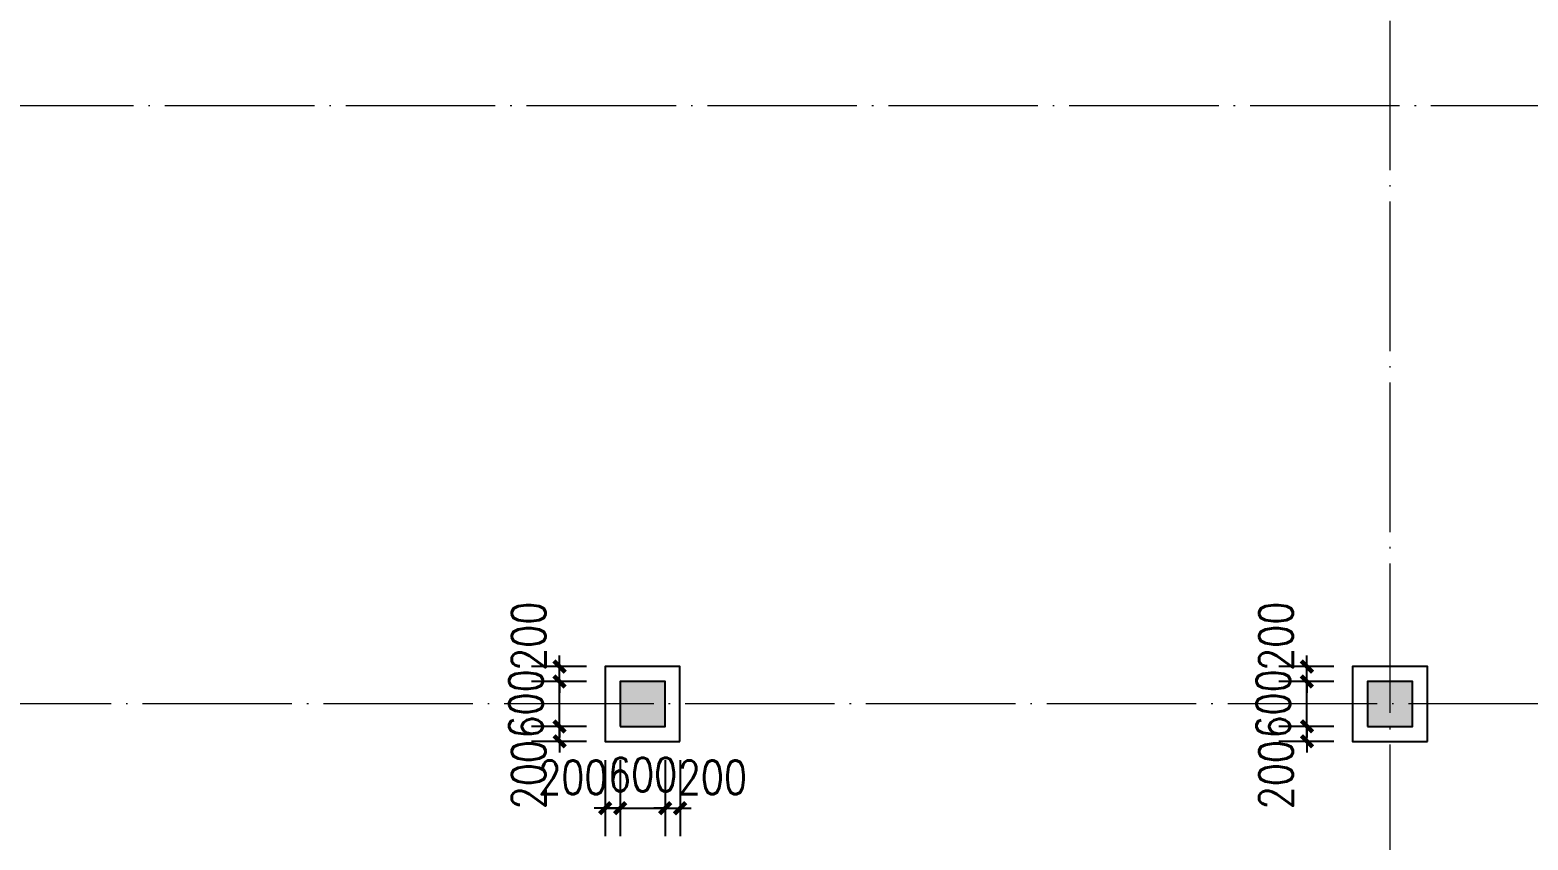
# Model space of a CAD drawing. Extents: x 1417642 to 3570900, y 124798 to 1191112.
# Drawn here: x 1503181 to 1523226, y 544951 to 555787 of the extents above; entities that cross this region are included whole.
import ezdxf

# ---------------------------------------------------------------- set-up
doc = ezdxf.new("R2010")
doc.units = 0
doc.header["$LTSCALE"] = 1000
doc.header["$MEASUREMENT"] = 0
doc.linetypes.add('DOTE', pattern=[2.42, 2, -0.2, 0.02, -0.2])
doc.layers.get('0').update_dxf_attribs({"linetype": 'CONTINUOUS'})
doc.layers.get('Defpoints').update_dxf_attribs({"linetype": 'CONTINUOUS'})
for name, color, linetype in [('COLUMN', 9, 'CONTINUOUS'), ('DOTE', 1, 'DOTE'), ('PUB_DIM', 3, 'CONTINUOUS'), ('PUB_HATCH', 8, 'CONTINUOUS'), ('立面造型', 40, 'CONTINUOUS')]:
    doc.layers.add(name, color=color, linetype=linetype)
doc.styles.add('DIM_FONT', font='SIMPLEX.shx', dxfattribs={"width": 0.8})
doc.dimstyles.new('DIMN150', dxfattribs={"dimscale": 1.5, "dimtxt": 300, "dimasz": 100, "dimexe": 250, "dimexo": 300, "dimgap": 150, "dimtad": 1, "dimdec": 0, "dimzin": 0, "dimdsep": 46, "dimtxsty": 'DIM_FONT', "dimblk": 'ARCHTICK', "dimcen": 0.09, "dimdle": 1.5, "dimclrt": 7, "dimazin": 2, "dimtfac": 1, "dimtdec": 0, "dimtix": 1, "dimtmove": 2, "dimatfit": 3, "dimldrblk": 'ARCHTICK', "dimfxl": 1, "dimtolj": 1, "dimtzin": 0, "dimarcsym": 0})

# ---------------------------------------------------------------- blocks, each defined once
blk = doc.blocks.new('_ArchTick')
at = {"color": 0, "linetype": 'ByBlock', "const_width": 0.4}
blk.add_lwpolyline([(-0.5, -0.5), (0.5, 0.5)], dxfattribs=at)
blk = doc.blocks.new('*D2524')
at = {"layer": 'Defpoints', "color": 0}
for p in [(1511679, 546471), (1511879, 546471), (1511879, 545377)]:
    blk.add_point(p, dxfattribs=at)
at = {"layer": 'PUB_DIM', "color": 0, "lineweight": -2}
for p, q in [((1511679, 546021), (1511679, 545002)), ((1511879, 546021), (1511879, 545002)), ((1511679, 545377), (1511529, 545377)), ((1511679, 545377), (1511879, 545377)), ((1511879, 545377), (1512029, 545377))]:
    blk.add_line(p, q, dxfattribs=at)
at = {"layer": 'PUB_DIM', "color": 0, "lineweight": -2, "xscale": 150, "yscale": 150, "zscale": 150}
blk.add_blockref('_ArchTick', (1511679, 545377), dxfattribs=at)
at = {"layer": 'PUB_DIM', "color": 0, "lineweight": -2, "xscale": 150, "yscale": 150, "zscale": 150, "rotation": 180}
blk.add_blockref('_ArchTick', (1511879, 545377), dxfattribs=at)
at = {"layer": 'PUB_DIM', "color": 7, "insert": (1512312, 545789), "char_height": 450, "attachment_point": 5, "style": 'DIM_FONT'}
blk.add_mtext('\\A1;200', dxfattribs=at)
blk = doc.blocks.new('*D2525')
at = {"layer": 'Defpoints', "color": 0}
for p in [(1511079, 546471), (1511679, 546471), (1511679, 545377)]:
    blk.add_point(p, dxfattribs=at)
at = {"layer": 'PUB_DIM', "color": 0, "lineweight": -2}
for p, q in [((1511079, 546021), (1511079, 545002)), ((1511679, 546021), (1511679, 545002)), ((1511079, 545377), (1510929, 545377)), ((1511079, 545377), (1511679, 545377)), ((1511679, 545377), (1511829, 545377))]:
    blk.add_line(p, q, dxfattribs=at)
at = {"layer": 'PUB_DIM', "color": 0, "lineweight": -2, "xscale": 150, "yscale": 150, "zscale": 150}
blk.add_blockref('_ArchTick', (1511079, 545377), dxfattribs=at)
at = {"layer": 'PUB_DIM', "color": 0, "lineweight": -2, "xscale": 150, "yscale": 150, "zscale": 150, "rotation": 180}
blk.add_blockref('_ArchTick', (1511679, 545377), dxfattribs=at)
at = {"layer": 'PUB_DIM', "color": 7, "insert": (1511379, 545827), "char_height": 450, "attachment_point": 5, "style": 'DIM_FONT'}
blk.add_mtext('\\A1;600', dxfattribs=at)
blk = doc.blocks.new('*D2526')
at = {"layer": 'Defpoints', "color": 0}
for p in [(1510879, 546471), (1511079, 546471), (1511079, 545377)]:
    blk.add_point(p, dxfattribs=at)
at = {"layer": 'PUB_DIM', "color": 0, "lineweight": -2}
for p, q in [((1510879, 546021), (1510879, 545002)), ((1511079, 546021), (1511079, 545002)), ((1510879, 545377), (1510729, 545377)), ((1510879, 545377), (1511079, 545377)), ((1511079, 545377), (1511229, 545377))]:
    blk.add_line(p, q, dxfattribs=at)
at = {"layer": 'PUB_DIM', "color": 0, "lineweight": -2, "xscale": 150, "yscale": 150, "zscale": 150}
blk.add_blockref('_ArchTick', (1510879, 545377), dxfattribs=at)
at = {"layer": 'PUB_DIM', "color": 0, "lineweight": -2, "xscale": 150, "yscale": 150, "zscale": 150, "rotation": 180}
blk.add_blockref('_ArchTick', (1511079, 545377), dxfattribs=at)
at = {"layer": 'PUB_DIM', "color": 7, "insert": (1510445, 545789), "char_height": 450, "attachment_point": 5, "style": 'DIM_FONT'}
blk.add_mtext('\\A1;200', dxfattribs=at)
blk = doc.blocks.new('*D2527')
at = {"layer": 'Defpoints', "color": 0}
for p in [(1510267, 547271), (1511079, 547271), (1511079, 547071)]:
    blk.add_point(p, dxfattribs=at)
at = {"layer": 'PUB_DIM', "color": 0, "lineweight": -2}
for p, q in [((1510629, 547271), (1509892, 547271)), ((1510267, 547271), (1510267, 547421)), ((1510267, 547071), (1510267, 547271)), ((1510629, 547071), (1509892, 547071)), ((1510267, 547071), (1510267, 546921))]:
    blk.add_line(p, q, dxfattribs=at)
at = {"layer": 'PUB_DIM', "color": 0, "lineweight": -2, "xscale": 150, "yscale": 150, "zscale": 150}
for p, rotation in [((1510267, 547271), 270), ((1510267, 547071), 90)]:
    blk.add_blockref('_ArchTick', p, dxfattribs=dict(at, rotation=rotation))
at = {"layer": 'PUB_DIM', "color": 7, "insert": (1509854, 547676), "char_height": 450, "attachment_point": 5, "rotation": 90, "style": 'DIM_FONT'}
blk.add_mtext('\\A1;200', dxfattribs=at)
blk = doc.blocks.new('*D2528')
at = {"layer": 'Defpoints', "color": 0}
for p in [(1510267, 547071), (1511079, 547071), (1511079, 546471)]:
    blk.add_point(p, dxfattribs=at)
at = {"layer": 'PUB_DIM', "color": 0, "lineweight": -2}
for p, q in [((1510629, 547071), (1509892, 547071)), ((1510267, 547071), (1510267, 547221)), ((1510267, 546471), (1510267, 547071)), ((1510629, 546471), (1509892, 546471)), ((1510267, 546471), (1510267, 546321))]:
    blk.add_line(p, q, dxfattribs=at)
at = {"layer": 'PUB_DIM', "color": 0, "lineweight": -2, "xscale": 150, "yscale": 150, "zscale": 150}
for p, rotation in [((1510267, 547071), 270), ((1510267, 546471), 90)]:
    blk.add_blockref('_ArchTick', p, dxfattribs=dict(at, rotation=rotation))
at = {"layer": 'PUB_DIM', "color": 7, "insert": (1509817, 546771), "char_height": 450, "attachment_point": 5, "rotation": 90, "style": 'DIM_FONT'}
blk.add_mtext('\\A1;600', dxfattribs=at)
blk = doc.blocks.new('*D2529')
at = {"layer": 'Defpoints', "color": 0}
for p in [(1510267, 546471), (1511079, 546471), (1511079, 546271)]:
    blk.add_point(p, dxfattribs=at)
at = {"layer": 'PUB_DIM', "color": 0, "lineweight": -2}
for p, q in [((1510629, 546471), (1509892, 546471)), ((1510267, 546471), (1510267, 546621)), ((1510267, 546271), (1510267, 546471)), ((1510629, 546271), (1509892, 546271)), ((1510267, 546271), (1510267, 546121))]:
    blk.add_line(p, q, dxfattribs=at)
at = {"layer": 'PUB_DIM', "color": 0, "lineweight": -2, "xscale": 150, "yscale": 150, "zscale": 150}
for p, rotation in [((1510267, 546471), 270), ((1510267, 546271), 90)]:
    blk.add_blockref('_ArchTick', p, dxfattribs=dict(at, rotation=rotation))
at = {"layer": 'PUB_DIM', "color": 7, "insert": (1509854, 545825), "char_height": 450, "attachment_point": 5, "rotation": 90, "style": 'DIM_FONT'}
blk.add_mtext('\\A1;200', dxfattribs=at)
blk = doc.blocks.new('*D2530')
at = {"layer": 'Defpoints', "color": 0}
for p in [(1520267, 547271), (1521079, 547271), (1521079, 547071)]:
    blk.add_point(p, dxfattribs=at)
at = {"layer": 'PUB_DIM', "color": 0, "lineweight": -2}
for p, q in [((1520629, 547271), (1519892, 547271)), ((1520267, 547271), (1520267, 547421)), ((1520267, 547071), (1520267, 547271)), ((1520629, 547071), (1519892, 547071)), ((1520267, 547071), (1520267, 546921))]:
    blk.add_line(p, q, dxfattribs=at)
at = {"layer": 'PUB_DIM', "color": 0, "lineweight": -2, "xscale": 150, "yscale": 150, "zscale": 150}
for p, rotation in [((1520267, 547271), 270), ((1520267, 547071), 90)]:
    blk.add_blockref('_ArchTick', p, dxfattribs=dict(at, rotation=rotation))
at = {"layer": 'PUB_DIM', "color": 7, "insert": (1519854, 547676), "char_height": 450, "attachment_point": 5, "rotation": 90, "style": 'DIM_FONT'}
blk.add_mtext('\\A1;200', dxfattribs=at)
blk = doc.blocks.new('*D2531')
at = {"layer": 'Defpoints', "color": 0}
for p in [(1520267, 547071), (1521079, 547071), (1521079, 546471)]:
    blk.add_point(p, dxfattribs=at)
at = {"layer": 'PUB_DIM', "color": 0, "lineweight": -2}
for p, q in [((1520629, 547071), (1519892, 547071)), ((1520267, 547071), (1520267, 547221)), ((1520267, 546471), (1520267, 547071)), ((1520629, 546471), (1519892, 546471)), ((1520267, 546471), (1520267, 546321))]:
    blk.add_line(p, q, dxfattribs=at)
at = {"layer": 'PUB_DIM', "color": 0, "lineweight": -2, "xscale": 150, "yscale": 150, "zscale": 150}
for p, rotation in [((1520267, 547071), 270), ((1520267, 546471), 90)]:
    blk.add_blockref('_ArchTick', p, dxfattribs=dict(at, rotation=rotation))
at = {"layer": 'PUB_DIM', "color": 7, "insert": (1519817, 546771), "char_height": 450, "attachment_point": 5, "rotation": 90, "style": 'DIM_FONT'}
blk.add_mtext('\\A1;600', dxfattribs=at)
blk = doc.blocks.new('*D2532')
at = {"layer": 'Defpoints', "color": 0}
for p in [(1520267, 546471), (1521079, 546471), (1521079, 546271)]:
    blk.add_point(p, dxfattribs=at)
at = {"layer": 'PUB_DIM', "color": 0, "lineweight": -2}
for p, q in [((1520629, 546471), (1519892, 546471)), ((1520267, 546471), (1520267, 546621)), ((1520267, 546271), (1520267, 546471)), ((1520629, 546271), (1519892, 546271)), ((1520267, 546271), (1520267, 546121))]:
    blk.add_line(p, q, dxfattribs=at)
at = {"layer": 'PUB_DIM', "color": 0, "lineweight": -2, "xscale": 150, "yscale": 150, "zscale": 150}
for p, rotation in [((1520267, 546471), 270), ((1520267, 546271), 90)]:
    blk.add_blockref('_ArchTick', p, dxfattribs=dict(at, rotation=rotation))
at = {"layer": 'PUB_DIM', "color": 7, "insert": (1519854, 545825), "char_height": 450, "attachment_point": 5, "rotation": 90, "style": 'DIM_FONT'}
blk.add_mtext('\\A1;200', dxfattribs=at)
blk = doc.blocks.new('_FZH')
blk.add_lwpolyline([(-0.5, -0.5), (0.5, -0.5), (0.5, 0.5), (-0.5, 0.5)], close=True)
at = {"layer": 'PUB_HATCH'}
blk.add_solid([(-0.5, -0.5), (0.5, -0.5), (-0.5, 0.5), (0.5, 0.5)], dxfattribs=at)

msp = doc.modelspace()

# ---------------------------------------------------------------- linework, layer by layer
at = {"layer": 'DOTE', "lineweight": 0, "elevation": 0}
for points in [[(1521378.7, 599470.9), (1521378.7, 515570.4)], [(1596527.1, 554770.9), (1501378.7, 554770.9)], [(1596227.1, 546770.9), (1501378.7, 546770.9)]]:
    msp.add_lwpolyline(points, dxfattribs=at)
at = {"layer": '立面造型', "elevation": 0}
for points in [[(1511878.7, 546271), (1511878.7, 547271), (1510878.7, 547271), (1510878.7, 546271)], [(1521878.7, 546271), (1521878.7, 547271), (1520878.7, 547271), (1520878.7, 546271)]]:
    msp.add_lwpolyline(points, close=True, dxfattribs=at)

# ---------------------------------------------------------------- block references
at = {"layer": 'COLUMN', "lineweight": 0, "xscale": 600, "yscale": 600, "zscale": 600}
for p in [(1511378.7, 546771, 0), (1521378.7, 546771, 0)]:
    msp.add_blockref('_FZH', p, dxfattribs=at)

# ---------------------------------------------------------------- dimensions: what is measured, and where the dimension line sits
at = {"layer": 'PUB_DIM'}
for base, p1, p2, angle, picture, middle in [((1510266.8, 547271), (1511078.7, 547071), (1511078.7, 547271), 90, '*D2527', (1509854.3, 547675.8)), ((1520266.8, 547271), (1521078.7, 547071), (1521078.7, 547271), 90, '*D2530', (1519854.3, 547675.8)), ((1510266.8, 546471), (1511078.7, 546271), (1511078.7, 546471), 90, '*D2529', (1509854.3, 545824.5)), ((1511078.7, 545376.7), (1510878.7, 546471), (1511078.7, 546471), 0, '*D2526', (1510445.2, 545789.2)), ((1511878.7, 545376.7), (1511678.7, 546471), (1511878.7, 546471), 0, '*D2524', (1512312.2, 545789.2)), ((1520266.8, 546471), (1521078.7, 546271), (1521078.7, 546471), 90, '*D2532', (1519854.3, 545824.5))]:
    dim = msp.add_linear_dim(base=base, p1=p1, p2=p2, angle=angle, dimstyle='DIMN150', dxfattribs=at)
    dim.commit()
    dim.dimension.update_dxf_attribs({"geometry": picture, "text_midpoint": middle, "dimtype": 129})
for p1, p2, distance, picture, middle in [((1511078.7, 546471), (1511078.7, 547071), 811.8, '*D2528', (1509816.8, 546771)), ((1521078.7, 546471), (1521078.7, 547071), 811.8, '*D2531', (1519816.8, 546771)), ((1511078.7, 546471), (1511678.7, 546471), -1094.3, '*D2525', (1511378.7, 545826.7))]:
    dim = msp.add_aligned_dim(p1=p1, p2=p2, distance=distance, dimstyle='DIMN150', dxfattribs=at)
    dim.commit()
    dim.dimension.update_dxf_attribs({"geometry": picture, "text_midpoint": middle})

doc.saveas('drawing.dxf')
